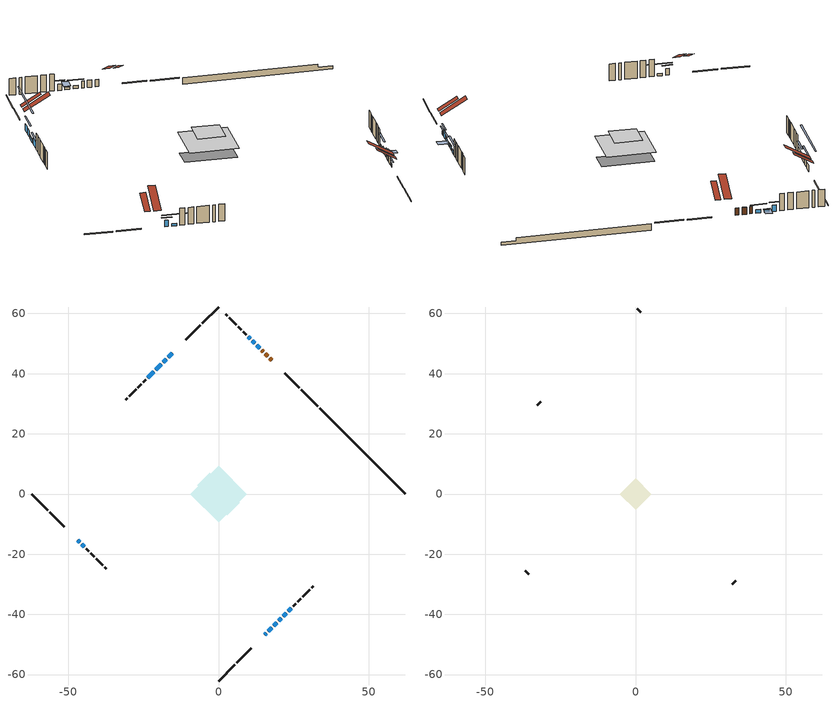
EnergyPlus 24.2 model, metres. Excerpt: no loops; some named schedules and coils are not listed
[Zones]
conditioned space
 floor adiabatic (AdiabaticFloorConstruction): -9.39,0 0,9.39 9.39,0 0,-9.39 z3.27
 floor foundation (Slab1 construction): -7.14,2.96 -2.96,7.14 7.14,-2.96 2.96,-7.14 z-1
 wall outside (RimJoist1 construction): 0,-62.13 5.46,-56.67 / -62.13,0 -56.67,-5.46 / 0,62.13 -5.46,56.67 / 32.91,29.21 27.45,34.67 z0.83:1.13
 wall outside (RimJoist2 construction): 6.12,-56.01 10.83,-51.3 / -56.01,-6.12 -51.3,-10.83 / -6.12,56.01 -10.83,51.3 / 26.8,35.33 22.09,40.04 z0.83:1.13
 wall outside (AdiabaticWallConstruction 1): 17.62,44.51 17,45.13 / 16.34,45.79 15.49,46.64 / 14.84,47.29 14.39,47.74 z0.83:2.86
 wall outside (AdiabaticWallConstruction): 13.74,48.39 12.77,49.36 / 15.29,-46.83 15.82,-46.31 / -18.98,43.15 -20.92,41.21 / 23.2,-38.93 24.17,-37.96 z0.83:1.8; -15.3,46.83 -16.7,45.43 / -46.83,-15.29 -46.13,-16 / -17.35,44.78 -18.32,43.81 / 10.56,51.57 9.82,52.31 / -21.58,40.55 -23.52,38.61 z0.83:2.66; 16.47,-45.66 17.66,-44.47 z0.83:3.02; 18.32,-43.81 19.29,-42.84 / 21.5,-40.63 22.54,-39.59 z0.83:1.95; 12.11,50.02 11.21,50.92 / 19.94,-42.19 20.84,-41.29 / -45.48,-16.65 -44.58,-17.55 z0.83:1.49
 wall outside (Wall1 construction): 24.82,-37.3 25.71,-36.42 / -43.92,-18.21 -43.03,-19.1 / -24.17,37.95 -25.06,37.07 / 9.16,52.97 8.27,53.86 z0.83:5.71
 wall outside (Wall2 construction): 26.37,-35.76 27.4,-34.73 / -42.37,-19.75 -41.35,-20.78 / -25.72,36.41 -26.75,35.38 / 7.61,54.51 6.59,55.54 z0.83:5.71
 wall outside (Wall3 construction): 28.05,-34.08 30.36,-31.77 / -40.69,-21.44 -38.39,-23.74 / -27.4,34.73 -29.71,32.42 / 5.93,56.2 3.63,58.5 z0.83:5.71
 wall outside (Wall4 construction): 31.01,-31.12 31.51,-30.62 / -37.73,-24.4 -37.24,-24.89 / -30.36,31.77 -30.86,31.27 / 2.97,59.16 2.48,59.65 z0.83:5.71
 wall foundation (FoundationWall1 construction): 33.57,28.56,-1 33.57,28.56,0.83 59.27,2.86,0.83 59.27,2.86,-0.11 62.13,0,-0.11 62.13,0,-1
 window (WindowConstruction): 13.74,48.39 12.77,49.36 z0.83:1.8
 window (WindowConstruction 7): -15.3,46.83 -16.7,45.43 z0.83:2.66
 window (WindowConstruction 8): 15.3,-46.83 15.82,-46.31 z0.83:1.8
 window (WindowConstruction 9): 16.47,-45.65 17.66,-44.47 z0.83:3.02
 window (WindowConstruction 10): 18.32,-43.81 19.29,-42.84 z0.83:1.95
 window (WindowConstruction 11): -46.83,-15.3 -46.13,-16 z0.83:2.66
 window (WindowConstruction 12): 12.11,50.02 11.21,50.92 z0.83:1.49
 window (WindowConstruction 13): 19.94,-42.19 20.84,-41.29 z0.83:1.49
 window (WindowConstruction 14): -45.48,-16.65 -44.58,-17.55 z0.83:1.49
 window (WindowConstruction 1): -17.35,44.78 -18.32,43.81 z0.83:2.66
 window (WindowConstruction 2): -18.98,43.15 -20.92,41.21 z0.83:1.8
 window (WindowConstruction 3): 21.5,-40.63 22.54,-39.59 z0.83:1.95
 window (WindowConstruction 4): 23.2,-38.93 24.17,-37.96 z0.83:1.8
 window (WindowConstruction 5): 10.55,51.57 9.82,52.31 z0.83:2.66
 window (WindowConstruction 6): -21.58,40.55 -23.52,38.61 z0.83:2.66
 door (Door): 17.62,44.51 17,45.13 z0.83:2.86
 door (Door 1): 16.34,45.79 15.49,46.63 z0.83:2.86
 door (Door 2): 14.84,47.29 14.39,47.73 z0.83:2.86
 ceiling adiabatic (AdiabaticFloorConstruction): 0,-9.39 9.39,0 0,9.39 -9.39,0 z3.27
 roof outside (Roof1 construction): 12.56,-49.57,5.71 8.85,-45.86,8.77 7.78,-46.94,8.77 11.49,-50.64,5.71; -49.57,-12.56,5.71 -45.86,-8.85,8.77 -46.94,-7.78,8.77 -50.64,-11.49,5.71; -12.56,49.57,5.71 -8.85,45.86,8.77 -7.78,46.94,8.77 -11.49,50.64,5.71; 20.36,41.77,5.71 16.65,38.07,8.77 17.72,36.99,8.77 21.43,40.7,5.71
attic - vented
 floor to conditioned space (Floor1 construction Reversed): -5.29,0 0,5.29 5.29,0 0,-5.29 z5.71
 wall outside (Wall5 construction): 32.16,-29.96 33.33,-28.8 / -36.58,-25.55 -35.42,-26.71 / -31.51,30.61 -32.68,29.45 / 1.82,60.31 0.66,61.47 z0.83:5.71
 roof outside (Roof2 construction): 14.64,-47.49,5.71 9.72,-42.57,9.76 8.3,-44,9.76 13.22,-48.91,5.71; -47.49,-14.64,5.71 -42.57,-9.72,9.76 -44,-8.3,9.76 -48.91,-13.22,5.71; -14.64,47.49,5.71 -9.72,42.57,9.76 -8.3,44,9.76 -13.22,48.91,5.71; 18.28,43.85,5.71 13.36,38.94,9.76 14.78,37.51,9.76 19.7,42.43,5.71
shading: 11.69,50.44 14.81,47.32 15.02,47.53 11.9,50.65 z3.32; -21.87,40.26 -10.12,52.01 -10.33,52.22 -22.08,40.47 z9.98; 16.46,-45.67 14.65,-47.48 14.86,-47.69 16.67,-45.88 z2.71; 18.42,-43.71 15.72,-46.41 15.93,-46.62 18.63,-43.92 z4.09; 20.15,-41.98 17.45,-44.67 17.67,-44.89 20.36,-42.19 z3.17; -45.49,-16.64 -47.48,-14.65 -47.69,-14.86 -45.7,-16.85 z3.57; 11,51.13 12.32,49.81 14.48,51.96 13.16,53.29 z1.79; 21.05,-41.08 19.73,-42.4 21.89,-44.55 23.21,-43.23 z1.79; -42.64,-19.49 -47.41,-14.72 -47.62,-14.93 -42.85,-19.7 z4.23; -20.05,42.08 -15.63,46.5 -15.84,46.71 -20.26,42.29 z5.1; -21.03,41.1 -18.87,43.25 -18.98,43.36 -21.13,41.21 z1.95; 22.65,-39.48 21.39,-40.74 21.5,-40.84 22.75,-39.59 z2.1; 25.89,-36.23 21.47,-40.66 21.68,-40.87 26.11,-36.45 z4.24; 9.17,52.96 11.2,50.93 11.41,51.14 9.38,53.17 z3.57; -24.27,37.86 -20.82,41.31 -21.03,41.52 -24.48,38.07 z3.73
[Building]
Building 1: Terrain=Suburbs
[Site:Location]
Mont Joli AP_QC: Latitude {deg}=48.61; Longitude {deg}=-68.21; Time Zone {hr}=-5; Elevation {m}=52; Keep Site Location Information=Yes
[Site:GroundTemperature:Shallow]
-0.843868, -3.04892, -3.2255, -2.1791, 2.02165, 6.20283, 9.82768, 12.1239, 12.319, 10.4514, 6.91898, 2.86606
[Site:WaterMainsTemperature]
Calculation Method=Schedule; Temperature Schedule=mains temperature schedule
[Material] Roughness=Rough; Thermal Absorptance=0.9
Name | Thickness {m} | Conductivity {W/m-K} | Density {kg/m3} | Specific Heat {J/kg-K} | Solar Absorptance | Visible Absorptance
asphalt or fiberglass shingles | 0.00635 | 0.162714 | 1121.4 | 1465.45 | 0.4 | 0.4
ceiling loosefill ins | 0.0846667 | 0.0480833 | 16.02 | 1046.75 | 0.7 | 0.7
ceiling stud and cavity | 0.1397 | 0.0804637 | 65.682 | 1177.47 | 0.7 | 0.7
concrete 4.0 in. | 0.1016 | 1.803125 | 2242.8 | 837.4 | 0.7 | 0.7
concrete 8.0 in. | 0.2032 | 1.803125 | 2242.8 | 837.4 | 0.7 | 0.7
door material | 0.04445 | 0.0451087 | 512.64 | 1214.23 | 0.7 | 0.7
door material 1 | 0.04445 | 0.188738 | 512.64 | 1214.23 | 0.7 | 0.7
exterior vertical ins | 0.0287355 | 0.029427 | 32.04 | 1214.23 | 0.7 | 0.7
floor covering | 0.0127 | 0.0433444 | 54.468 | 1339.84 | 0.6 | 0.6
floor rigid ins; wall rigid ins 1 | 0.512978 | 0.029427 | 32.04 | 1214.23 | 0.7 | 0.7
floor stud and cavity | 0.1397 | 1.75129 | 37.0049 | 1207.88 | 0.7 | 0.7
furniture material conditioned space 1 | 0.1524 | 0.115458 | 640.8 | 1214.23 | 0.6 | 0.6
gypsum board | 0.0127 | 0.160291 | 801 | 837.4 | 0.6 | 0.6
gypsum board 1 | 0.0127 | 0.160291 | 801 | 837.4 | 0.7 | 0.7
osb sheathing 0.5 in. | 0.0127 | 0.115458 | 512.64 | 1214.23 | 0.7 | 0.7
osb sheathing 0.75 in. | 0.01905 | 0.115458 | 512.64 | 1214.23 | 0.7 | 0.7
osb sheathing 2.0 in. | 0.0508 | 0.115458 | 512.64 | 1214.23 | 0.7 | 0.7
rim joist rigid ins; roof rigid ins; wall rigid ins | 0.051816 | 0.029427 | 32.04 | 1214.23 | 0.7 | 0.7
rim joist stud and cavity | 0.0508 | 0.0451784 | 125.044 | 1163.47 | 0.6 | 0.6
rim joist stud and cavity 1 | 0.0508 | 0.0346513 | 125.044 | 1163.47 | 0.6 | 0.6
roof stud and cavity | 0.2032 | 0.15859 | 78.34581 | 1123.46 | 0.7 | 0.7
wall stud and cavity | 0.1397 | 0.290624 | 139.0536 | 1170.24 | 0.7 | 0.7
wall stud and cavity 1 | 0.1397 | 0.376025 | 139.0536 | 1170.24 | 0.7 | 0.7
wall stud and cavity 2 | 0.1397 | 0.283359 | 139.0536 | 1170.24 | 0.7 | 0.7
wall stud and cavity 3 | 0.1397 | 0.308719 | 139.0536 | 1170.24 | 0.7 | 0.7
wall stud and cavity 4 | 0.0889 | 6.1454 | 50.32683 | 1063.81 | 0.6 | 0.6
wall stud and cavity 5 | 0.0889 | 0.380278 | 52.3479 | 1209.89 | 0.7 | 0.7
wall stud and cavity 6 | 0.0889 | 0.391764 | 83.0341 | 1211.67 | 0.7 | 0.7
wood siding | 0.0254 | 0.102417 | 544.68 | 1172.36 | 0.4 | 0.4
wood siding 1 | 0.00254 | 0.102417 | 544.68 | 1172.36 | 0.4 | 0.4
wood siding 2; wood siding 3; wood siding 4 | 0.0254 | 0.102417 | 544.68 | 1172.36 | 0.7 | 0.7
[WindowMaterial:SimpleGlazingSystem]
Name | U-Factor {W/m2-K} | Solar Heat Gain Coefficient
WindowMaterial | 2.94348 | 0.59
WindowMaterial 1 | 2.91111 | 0.64
WindowMaterial 2 | 2.93155 | 0.61
WindowMaterial 3 | 2.92814 | 0.61
WindowMaterial 4 | 2.89521 | 0.66
WindowMaterial 5 | 2.97868 | 0.54
WindowMaterial 6 | 2.89578 | 0.66
WindowMaterial 7 | 2.93382 | 0.6
WindowMaterial 8 | 2.97698 | 0.54
[Construction]
AdiabaticFloorConstruction: floor stud and cavity, floor rigid ins, osb sheathing 0.75 in., floor covering
AdiabaticWallConstruction: wood siding 3, wall rigid ins 1, wall stud and cavity 5, gypsum board
AdiabaticWallConstruction 1: wood siding 4, wall rigid ins 1, wall stud and cavity 5, gypsum board
Door; Door 1: door material
Door 2: door material 1
Floor1 construction Reversed: gypsum board, ceiling stud and cavity, ceiling loosefill ins
FoundationWall1 construction: concrete 8.0 in., gypsum board 1
furniture construction conditioned space 1: furniture material conditioned space 1
PartitionWallConstruction: gypsum board, wall stud and cavity 6, gypsum board
RimJoist1 construction: wood siding 2, osb sheathing 2.0 in., rim joist stud and cavity
RimJoist2 construction: wood siding 2, rim joist rigid ins, osb sheathing 2.0 in., rim joist stud and cavity 1
Roof1 construction: asphalt or fiberglass shingles, roof rigid ins, osb sheathing 0.75 in., roof stud and cavity, gypsum board
Roof2 construction: asphalt or fiberglass shingles
Slab1 construction: concrete 4.0 in.
Wall1 construction: wood siding, wall rigid ins, osb sheathing 0.5 in., wall stud and cavity, gypsum board
Wall2 construction: wood siding, wall rigid ins, osb sheathing 0.5 in., wall stud and cavity 1, gypsum board
Wall3 construction: wood siding, wall rigid ins, osb sheathing 0.5 in., wall stud and cavity 2, gypsum board
Wall4 construction: wood siding, wall rigid ins, osb sheathing 0.5 in., wall stud and cavity 3, gypsum board
Wall5 construction: wood siding 1, wall stud and cavity 4
WindowConstruction; WindowConstruction 2; WindowConstruction 4: WindowMaterial
WindowConstruction 1; WindowConstruction 6: WindowMaterial 1
WindowConstruction 10: WindowMaterial 7
WindowConstruction 11; WindowConstruction 3: WindowMaterial 2
WindowConstruction 12; WindowConstruction 13; WindowConstruction 14: WindowMaterial 8
WindowConstruction 5: WindowMaterial 3
WindowConstruction 7: WindowMaterial 4
WindowConstruction 8: WindowMaterial 5
WindowConstruction 9: WindowMaterial 6
[Zone] Multiplier=1; Part of Total Floor Area=Yes
Name | Volume {m3}
attic - vented | 35.1548
conditioned space | 642.7
[Space]
Name | Zone | Volume {m3}
attic - vented 1 | attic - vented | 35.1548
conditioned space 1 | conditioned space | 642.7
[ZoneInfiltration:EffectiveLeakageArea]
infil attic - vented 1: Zone or Space=attic - vented 1; Schedule=Always On Discrete; Effective Air Leakage Area {cm2}=1946.44; Stack Coefficient=0.000621144; Wind Coefficient=1.6839e-05
[ZoneMixing]
whole house fan mix: Zone or Space=attic - vented; Schedule=Always On Continuous; Design Flow Rate Calculation Method=Flow/Zone; Design Flow Rate {m3/s}=0; Source Zone or Space=conditioned space
[SurfaceProperty:ExposedFoundationPerimeter]
Slab1: Exposed Perimeter Calculation Method=TotalExposedPerimeter; Total Exposed Perimeter {m}=40.387
[InternalMass] Zone or ZoneList=conditioned space; Space or SpaceList=conditioned space 1
Name | Construction | Surface Area {m2}
furniture mass conditioned space 1 | furniture construction conditioned space 1 | 104.28
partition wall mass | PartitionWallConstruction | 260.7
[Lights]
interior lighting: Zone or ZoneList or Space or SpaceList=conditioned space 1; Schedule=interior lighting schedule; Design Level Calculation Method=LightingLevel; Lighting Level {W}=343.2; Return Air Fraction=0; Fraction Radiant=0.6; Fraction Visible=0.2; Fraction Replaceable=1
[People]
occupants: Zone or ZoneList or Space or SpaceList=conditioned space 1; Number of People Schedule=occupants schedule; Number of People Calculation Method=People; Number of People=3; Fraction Radiant=0.314171; Sensible Heat Fraction=0.56303; Activity Level Schedule=occupants activity schedule; Carbon Dioxide Generation Rate {m3/s-W}=0; Enable ASHRAE 55 Comfort Warnings=No; Mean Radiant Temperature Calculation Type=EnclosureAveraged
[ElectricEquipment] Zone or ZoneList or Space or SpaceList=conditioned space 1; Design Level Calculation Method=EquipmentLevel
Name | Schedule | Design Level {W} | Fraction Latent | Fraction Radiant | Fraction Lost
clothes dryer | clothes dryer schedule | 140.772 | 0.015 | 0.081 | 0.85
clothes washer | clothes washer schedule | 32.1985 | 0.03 | 0.162 | 0.7
cooking range | cooking range schedule | 215.147 | 0.08 | 0.432 | 0.2
dishwasher | dishwasher schedule | 66.8632 | 0.3 | 0.18 | 0.4
fridge | fridge schedule | 72.9452 | 0 | 0.6 | 0
mech vent bath fan 0 | mech vent bath fan 0 schedule | 50.2 | 0 | 0 | 1
mech vent house fan | mech vent house fan schedule | 0.95 | 0 | 0 | 1
mech vent house fan cfis | mech vent house fan cfis schedule | 0 | 0 | 0 | 0
mech vent range fan 0 | mech vent range fan 0 schedule | 57 | 0 | 0 | 1
misc plug loads | misc plug loads schedule | 494.7 | 0.045 | 0.513 | 0.1
whole house fan | Always On Discrete | 0 | 0 | 0 | 1
[OtherEquipment] Zone or ZoneList or Space or SpaceList=conditioned space 1; Design Level Calculation Method=EquipmentLevel
Name | Fuel Type | Schedule | Design Level {W} | Fraction Latent | Fraction Radiant | Fraction Lost
clothes dryer 1 | Electricity | clothes dryer schedule | 0 | 0.015 | 0.081 | 0.85
cooking range 1 | Electricity | cooking range schedule | 0 | 0.08 | 0.432 | 0.2
general water use latent | None | general water use schedule | 62.594 | 1 | 0 | 0
general water use sensible | None | general water use schedule | -61.6891 | 0 | 0.6 | 0
mech vent house fan latent load | None | Always On Discrete | 0 | 1 | 0 | 0
mech vent house fan sensible load | None | Always On Discrete | 0 | 0 | 0 | 0
water heater energy adjustment1 | Electricity | Always On Discrete | 0.01 | 0 | 0 | 1
[ZoneInfiltration:DesignFlowRate] Zone or ZoneList or Space or SpaceList=conditioned space 1; Schedule=Always On Discrete; Design Flow Rate Calculation Method=Flow/Zone; Design Flow Rate {m3/s}=0
infil flow; natural vent flow; whole house fan flow
[ZoneControl:Thermostat]
conditioned space Thermostat: Zone or ZoneList=conditioned space; Control Type Schedule=conditioned space Thermostat Schedule; Control 1=conditioned space temperature setpoint; Temperature Difference Between Cutout And Setpoint {deltaC}=0
[ThermostatSetpoint:DualSetpoint]
conditioned space temperature setpoint: Heating Setpoint Temperature Schedule=heating setpoint; Cooling Setpoint Temperature Schedule=cooling setpoint
[AirLoopHVAC:UnitarySystem]
unit heater unitary system: Control Type=Load; Controlling Zone or Thermostat Location=conditioned space; Dehumidification Control Type=None; Availability Schedule=Always On Discrete; Supply Fan=unit heater supply fan; Fan Placement=BlowThrough; Supply Air Fan Operating Mode Schedule=unit heater auto fan schedule; Heating Coil=unit heater htg coil; DX Heating Coil Sizing Ratio=1; Use DOAS DX Cooling Coil=No; Minimum Supply Air Temperature {C}=2; Latent Load Control=SensibleOnlyLoadControl; Cooling Supply Air Flow Rate Method=None; Heating Supply Air Flow Rate Method=SupplyAirFlowRate; Heating Supply Air Flow Rate {m3/s}=0.00141584; No Load Supply Air Flow Rate Method=SupplyAirFlowRate; No Load Supply Air Flow Rate {m3/s}=0; No Load Supply Air Flow Rate Control Set To Low Speed=Yes; Maximum Supply Air Temperature {C}=48.8889; Maximum Outdoor Dry-Bulb Temperature for Supplemental Heater Operation {C}=21; Ancillary On-Cycle Electric Power {W}=0; Ancillary Off-Cycle Electric Power {W}=0
[Zone equipment]
conditioned space: electric baseboard, unit heater unitary system
[Foundation:Kiva]
Foundation Kiva 1: Initial Indoor Air Temperature {C}=18; Wall Height Above Grade {m}=0.830001; Wall Depth Below Slab {m}=0.2032; Custom Block Material Name 1=exterior vertical ins; Custom Block Depth 1 {m}=1.82999; Custom Block X Position 1 {m}=0.2159; Custom Block Z Position 1 {m}=0
[Foundation:Kiva:Settings]
Soil Conductivity {W/m-K}=0.849921; Soil Density {kg/m3}=1842.3; Soil Specific Heat {J/kg-K}=418.7; Ground Solar Absorptivity=0.9; Ground Thermal Absorptivity=0.9; Ground Surface Roughness {m}=0.03; Far-Field Width {m}=40; Deep-Ground Boundary Condition=ZeroFlux; Deep-Ground Depth {m}=40; Minimum Cell Dimension {m}=0.2; Maximum Cell Growth Coefficient=3; Simulation Timestep=Timestep
[Exterior:Lights]
exterior lighting: Schedule=exterior lighting schedule; Design Level {W}=75.6
[EnergyManagementSystem:Sensor] Output:Variable or Output:Meter Index Key=conditioned space
Name | Output:Variable or Output:Meter
conditioned_space_clg_unmet_s | Zone Cooling Setpoint Not Met Time
conditioned_space_htg_unmet_s | Zone Heating Setpoint Not Met Time
fridge_tin_s; tin_s; tin_s_1 | Zone Mean Air Temperature
tout_s | Zone Outdoor Air Drybulb Temperature
win_s | Zone Air Humidity Ratio
[Schedule:Constant]
Name | Hourly Value
Always On Continuous; mech vent house fan schedule; mech vent house fan cfis schedule; Always On Discrete | 1
occupants activity schedule | 117.228
fridge schedule; unit heater auto fan schedule | 0
[Schedule:Week:Daily]
interior lighting schedule Week Rule - Jan1-Jan27: interior lighting schedule day, interior lighting schedule day, interior lighting schedule day, interior lighting schedule day, interior lighting schedule day, interior lighting schedule day, interior lighting schedule day, interior lighting schedule default day, interior lighting schedule default day, interior lighting schedule default day, interior lighting schedule default day, interior lighting schedule default day
interior lighting schedule Week Rule - Jan28-Feb3: interior lighting schedule day, interior lighting schedule day, interior lighting schedule day, interior lighting schedule day, interior lighting schedule day 1, interior lighting schedule day 1, interior lighting schedule day 1, interior lighting schedule default day, interior lighting schedule default day, interior lighting schedule default day, interior lighting schedule default day, interior lighting schedule default day
interior lighting schedule Week Rule - Feb4-Feb24: interior lighting schedule day 1, interior lighting schedule day 1, interior lighting schedule day 1, interior lighting schedule day 1, interior lighting schedule day 1, interior lighting schedule day 1, interior lighting schedule day 1, interior lighting schedule default day, interior lighting schedule default day, interior lighting schedule default day, interior lighting schedule default day, interior lighting schedule default day
interior lighting schedule Week Rule - Feb25-Mar3: interior lighting schedule day 1, interior lighting schedule day 1, interior lighting schedule day 1, interior lighting schedule day 1, interior lighting schedule day 2, interior lighting schedule day 2, interior lighting schedule day 2, interior lighting schedule default day, interior lighting schedule default day, interior lighting schedule default day, interior lighting schedule default day, interior lighting schedule default day
interior lighting schedule Week Rule - Mar4-Mar31: interior lighting schedule day 2, interior lighting schedule day 2, interior lighting schedule day 2, interior lighting schedule day 2, interior lighting schedule day 2, interior lighting schedule day 2, interior lighting schedule day 2, interior lighting schedule default day, interior lighting schedule default day, interior lighting schedule default day, interior lighting schedule default day, interior lighting schedule default day
interior lighting schedule Week Rule - Apr1-Apr28: interior lighting schedule day 3, interior lighting schedule day 3, interior lighting schedule day 3, interior lighting schedule day 3, interior lighting schedule day 3, interior lighting schedule day 3, interior lighting schedule day 3, interior lighting schedule default day, interior lighting schedule default day, interior lighting schedule default day, interior lighting schedule default day, interior lighting schedule default day
interior lighting schedule Week Rule - Apr29-May5: interior lighting schedule day 3, interior lighting schedule day 3, interior lighting schedule day 4, interior lighting schedule day 4, interior lighting schedule day 4, interior lighting schedule day 4, interior lighting schedule day 4, interior lighting schedule default day, interior lighting schedule default day, interior lighting schedule default day, interior lighting schedule default day, interior lighting schedule default day
interior lighting schedule Week Rule - May6-May26: interior lighting schedule day 4, interior lighting schedule day 4, interior lighting schedule day 4, interior lighting schedule day 4, interior lighting schedule day 4, interior lighting schedule day 4, interior lighting schedule day 4, interior lighting schedule default day, interior lighting schedule default day, interior lighting schedule default day, interior lighting schedule default day, interior lighting schedule default day
interior lighting schedule Week Rule - May27-Jun2: interior lighting schedule day 4, interior lighting schedule day 4, interior lighting schedule day 4, interior lighting schedule day 4, interior lighting schedule day 4, interior lighting schedule day 5, interior lighting schedule day 5, interior lighting schedule default day, interior lighting schedule default day, interior lighting schedule default day, interior lighting schedule default day, interior lighting schedule default day
interior lighting schedule Week Rule - Jun3-Jun30: interior lighting schedule day 5, interior lighting schedule day 5, interior lighting schedule day 5, interior lighting schedule day 5, interior lighting schedule day 5, interior lighting schedule day 5, interior lighting schedule day 5, interior lighting schedule default day, interior lighting schedule default day, interior lighting schedule default day, interior lighting schedule default day, interior lighting schedule default day
interior lighting schedule Week Rule - Jul1-Jul28: interior lighting schedule day 6, interior lighting schedule day 6, interior lighting schedule day 6, interior lighting schedule day 6, interior lighting schedule day 6, interior lighting schedule day 6, interior lighting schedule day 6, interior lighting schedule default day, interior lighting schedule default day, interior lighting schedule default day, interior lighting schedule default day, interior lighting schedule default day
interior lighting schedule Week Rule - Jul29-Aug4: interior lighting schedule day 6, interior lighting schedule day 6, interior lighting schedule day 6, interior lighting schedule day 7, interior lighting schedule day 7, interior lighting schedule day 7, interior lighting schedule day 7, interior lighting schedule default day, interior lighting schedule default day, interior lighting schedule default day, interior lighting schedule default day, interior lighting schedule default day
interior lighting schedule Week Rule - Aug5-Aug25: interior lighting schedule day 7, interior lighting schedule day 7, interior lighting schedule day 7, interior lighting schedule day 7, interior lighting schedule day 7, interior lighting schedule day 7, interior lighting schedule day 7, interior lighting schedule default day, interior lighting schedule default day, interior lighting schedule default day, interior lighting schedule default day, interior lighting schedule default day
interior lighting schedule Week Rule - Aug26-Sep1: interior lighting schedule day 7, interior lighting schedule day 7, interior lighting schedule day 7, interior lighting schedule day 7, interior lighting schedule day 7, interior lighting schedule day 7, interior lighting schedule day 8, interior lighting schedule default day, interior lighting schedule default day, interior lighting schedule default day, interior lighting schedule default day, interior lighting schedule default day
interior lighting schedule Week Rule - Sep2-Sep29: interior lighting schedule day 8, interior lighting schedule day 8, interior lighting schedule day 8, interior lighting schedule day 8, interior lighting schedule day 8, interior lighting schedule day 8, interior lighting schedule day 8, interior lighting schedule default day, interior lighting schedule default day, interior lighting schedule default day, interior lighting schedule default day, interior lighting schedule default day
interior lighting schedule Week Rule - Sep30-Oct6: interior lighting schedule day 8, interior lighting schedule day 9, interior lighting schedule day 9, interior lighting schedule day 9, interior lighting schedule day 9, interior lighting schedule day 9, interior lighting schedule day 9, interior lighting schedule default day, interior lighting schedule default day, interior lighting schedule default day, interior lighting schedule default day, interior lighting schedule default day
interior lighting schedule Week Rule - Oct7-Oct27: interior lighting schedule day 9, interior lighting schedule day 9, interior lighting schedule day 9, interior lighting schedule day 9, interior lighting schedule day 9, interior lighting schedule day 9, interior lighting schedule day 9, interior lighting schedule default day, interior lighting schedule default day, interior lighting schedule default day, interior lighting schedule default day, interior lighting schedule default day
interior lighting schedule Week Rule - Oct28-Nov3: interior lighting schedule day 9, interior lighting schedule day 9, interior lighting schedule day 9, interior lighting schedule day 9, interior lighting schedule day 10, interior lighting schedule day 10, interior lighting schedule day 10, interior lighting schedule default day, interior lighting schedule default day, interior lighting schedule default day, interior lighting schedule default day, interior lighting schedule default day
interior lighting schedule Week Rule - Nov4-Nov24: interior lighting schedule day 10, interior lighting schedule day 10, interior lighting schedule day 10, interior lighting schedule day 10, interior lighting schedule day 10, interior lighting schedule day 10, interior lighting schedule day 10, interior lighting schedule default day, interior lighting schedule default day, interior lighting schedule default day, interior lighting schedule default day, interior lighting schedule default day
interior lighting schedule Week Rule - Nov25-Dec1: interior lighting schedule day 10, interior lighting schedule day 10, interior lighting schedule day 10, interior lighting schedule day 10, interior lighting schedule day 10, interior lighting schedule day 10, interior lighting schedule day 11, interior lighting schedule default day, interior lighting schedule default day, interior lighting schedule default day, interior lighting schedule default day, interior lighting schedule default day
interior lighting schedule Week Rule - Dec2-Dec31: interior lighting schedule day 11, interior lighting schedule day 11, interior lighting schedule day 11, interior lighting schedule day 11, interior lighting schedule day 11, interior lighting schedule day 11, interior lighting schedule day 11, interior lighting schedule default day, interior lighting schedule default day, interior lighting schedule default day, interior lighting schedule default day, interior lighting schedule default day
occupants schedule Week Rule - Jan1-Dec31: occupants schedule day, occupants schedule day, occupants schedule day, occupants schedule day, occupants schedule day, occupants schedule day, occupants schedule day, occupants schedule default day, occupants schedule default day, occupants schedule default day, occupants schedule default day, occupants schedule default day
clothes dryer schedule Week Rule - Jan1-Dec31: clothes dryer schedule day, clothes dryer schedule day, clothes dryer schedule day, clothes dryer schedule day, clothes dryer schedule day, clothes dryer schedule day, clothes dryer schedule day, clothes dryer schedule default day, clothes dryer schedule default day, clothes dryer schedule default day, clothes dryer schedule default day, clothes dryer schedule default day
clothes washer schedule Week Rule - Jan1-Dec31: clothes washer schedule day, clothes washer schedule day, clothes washer schedule day, clothes washer schedule day, clothes washer schedule day, clothes washer schedule day, clothes washer schedule day, clothes washer schedule default day, clothes washer schedule default day, clothes washer schedule default day, clothes washer schedule default day, clothes washer schedule default day
cooking range schedule Week Rule - Jan1-Dec31: cooking range schedule day, cooking range schedule day, cooking range schedule day, cooking range schedule day, cooking range schedule day, cooking range schedule day, cooking range schedule day, cooking range schedule default day, cooking range schedule default day, cooking range schedule default day, cooking range schedule default day, cooking range schedule default day
dishwasher schedule Week Rule - Jan1-Dec31: dishwasher schedule day, dishwasher schedule day, dishwasher schedule day, dishwasher schedule day, dishwasher schedule day, dishwasher schedule day, dishwasher schedule day, dishwasher schedule default day, dishwasher schedule default day, dishwasher schedule default day, dishwasher schedule default day, dishwasher schedule default day
mech vent bath fan 0 schedule Week Rule - Jan1-Dec31: mech vent bath fan 0 schedule day, mech vent bath fan 0 schedule day, mech vent bath fan 0 schedule day, mech vent bath fan 0 schedule day, mech vent bath fan 0 schedule day, mech vent bath fan 0 schedule day, mech vent bath fan 0 schedule day, mech vent bath fan 0 schedule default day, mech vent bath fan 0 schedule default day, mech vent bath fan 0 schedule default day, mech vent bath fan 0 schedule default day, mech vent bath fan 0 schedule default day
mech vent range fan 0 schedule Week Rule - Jan1-Dec31: mech vent range fan 0 schedule day, mech vent range fan 0 schedule day, mech vent range fan 0 schedule day, mech vent range fan 0 schedule day, mech vent range fan 0 schedule day, mech vent range fan 0 schedule day, mech vent range fan 0 schedule day, mech vent range fan 0 schedule default day, mech vent range fan 0 schedule default day, mech vent range fan 0 schedule default day, mech vent range fan 0 schedule default day, mech vent range fan 0 schedule default day
misc plug loads schedule Week Rule - Jan1-Dec31: misc plug loads schedule day, misc plug loads schedule day, misc plug loads schedule day, misc plug loads schedule day, misc plug loads schedule day, misc plug loads schedule day, misc plug loads schedule day, misc plug loads schedule default day, misc plug loads schedule default day, misc plug loads schedule default day, misc plug loads schedule default day, misc plug loads schedule default day
general water use schedule Week Rule - Jan1-Dec31: general water use schedule day, general water use schedule day, general water use schedule day, general water use schedule day, general water use schedule day, general water use schedule day, general water use schedule day, general water use schedule default day, general water use schedule default day, general water use schedule default day, general water use schedule default day, general water use schedule default day
exterior lighting schedule Week Rule - Jan1-Jan27: exterior lighting schedule day, exterior lighting schedule day, exterior lighting schedule day, exterior lighting schedule day, exterior lighting schedule day, exterior lighting schedule day, exterior lighting schedule day, exterior lighting schedule default day, exterior lighting schedule default day, exterior lighting schedule default day, exterior lighting schedule default day, exterior lighting schedule default day
exterior lighting schedule Week Rule - Jan28-Feb3: exterior lighting schedule day, exterior lighting schedule day, exterior lighting schedule day, exterior lighting schedule day, exterior lighting schedule day 1, exterior lighting schedule day 1, exterior lighting schedule day 1, exterior lighting schedule default day, exterior lighting schedule default day, exterior lighting schedule default day, exterior lighting schedule default day, exterior lighting schedule default day
exterior lighting schedule Week Rule - Feb4-Feb24: exterior lighting schedule day 1, exterior lighting schedule day 1, exterior lighting schedule day 1, exterior lighting schedule day 1, exterior lighting schedule day 1, exterior lighting schedule day 1, exterior lighting schedule day 1, exterior lighting schedule default day, exterior lighting schedule default day, exterior lighting schedule default day, exterior lighting schedule default day, exterior lighting schedule default day
exterior lighting schedule Week Rule - Feb25-Mar3: exterior lighting schedule day 1, exterior lighting schedule day 1, exterior lighting schedule day 1, exterior lighting schedule day 1, exterior lighting schedule day 2, exterior lighting schedule day 2, exterior lighting schedule day 2, exterior lighting schedule default day, exterior lighting schedule default day, exterior lighting schedule default day, exterior lighting schedule default day, exterior lighting schedule default day
[Schedule:Year]
interior lighting schedule: interior lighting schedule Week Rule - Jan1-Jan27, 1, 1, 1, 27, interior lighting schedule Week Rule - Jan28-Feb3, 1, 28, 2, 3, interior lighting schedule Week Rule - Feb4-Feb24, 2, 4, 2, 24, interior lighting schedule Week Rule - Feb25-Mar3, 2, 25, 3, 3, interior lighting schedule Week Rule - Mar4-Mar31, 3, 4, 3, 31, interior lighting schedule Week Rule - Apr1-Apr28, 4, 1, 4, 28, interior lighting schedule Week Rule - Apr29-May5, 4, 29, 5, 5, interior lighting schedule Week Rule - May6-May26, 5, 6, 5, 26, interior lighting schedule Week Rule - May27-Jun2, 5, 27, 6, 2, interior lighting schedule Week Rule - Jun3-Jun30, 6, 3, 6, 30, interior lighting schedule Week Rule - Jul1-Jul28, 7, 1, 7, 28, interior lighting schedule Week Rule - Jul29-Aug4, 7, 29, 8, 4, interior lighting schedule Week Rule - Aug5-Aug25, 8, 5, 8, 25, interior lighting schedule Week Rule - Aug26-Sep1, 8, 26, 9, 1, interior lighting schedule Week Rule - Sep2-Sep29, 9, 2, 9, 29, interior lighting schedule Week Rule - Sep30-Oct6, 9, 30, 10, 6, interior lighting schedule Week Rule - Oct7-Oct27, 10, 7, 10, 27, interior lighting schedule Week Rule - Oct28-Nov3, 10, 28, 11, 3, interior lighting schedule Week Rule - Nov4-Nov24, 11, 4, 11, 24, interior lighting schedule Week Rule - Nov25-Dec1, 11, 25, 12, 1, interior lighting schedule Week Rule - Dec2-Dec31, 12, 2, 12, 31
occupants schedule: occupants schedule Week Rule - Jan1-Dec31, 1, 1, 12, 31
clothes dryer schedule: clothes dryer schedule Week Rule - Jan1-Dec31, 1, 1, 12, 31
clothes washer schedule: clothes washer schedule Week Rule - Jan1-Dec31, 1, 1, 12, 31
cooking range schedule: cooking range schedule Week Rule - Jan1-Dec31, 1, 1, 12, 31
dishwasher schedule: dishwasher schedule Week Rule - Jan1-Dec31, 1, 1, 12, 31
mech vent bath fan 0 schedule: mech vent bath fan 0 schedule Week Rule - Jan1-Dec31, 1, 1, 12, 31
mech vent range fan 0 schedule: mech vent range fan 0 schedule Week Rule - Jan1-Dec31, 1, 1, 12, 31
misc plug loads schedule: misc plug loads schedule Week Rule - Jan1-Dec31, 1, 1, 12, 31
general water use schedule: general water use schedule Week Rule - Jan1-Dec31, 1, 1, 12, 31
exterior lighting schedule: exterior lighting schedule Week Rule - Jan1-Jan27, 1, 1, 1, 27, exterior lighting schedule Week Rule - Jan28-Feb3, 1, 28, 2, 3, exterior lighting schedule Week Rule - Feb4-Feb24, 2, 4, 2, 24, exterior lighting schedule Week Rule - Feb25-Mar3, 2, 25, 3, 3, exterior lighting schedule Week Rule - Mar4-Mar31, 3, 4, 3, 31, exterior lighting schedule Week Rule - Apr1-Apr28, 4, 1, 4, 28, exterior lighting schedule Week Rule - Apr29-May5, 4, 29, 5, 5, exterior lighting schedule Week Rule - May6-May26, 5, 6, 5, 26, exterior lighting schedule Week Rule - May27-Jun2, 5, 27, 6, 2, exterior lighting schedule Week Rule - Jun3-Jun30, 6, 3, 6, 30, exterior lighting schedule Week Rule - Jul1-Jul28, 7, 1, 7, 28, exterior lighting schedule Week Rule - Jul29-Aug4, 7, 29, 8, 4, exterior lighting schedule Week Rule - Aug5-Aug25, 8, 5, 8, 25, exterior lighting schedule Week Rule - Aug26-Sep1, 8, 26, 9, 1, exterior lighting schedule Week Rule - Sep2-Sep29, 9, 2, 9, 29, exterior lighting schedule Week Rule - Sep30-Oct6, 9, 30, 10, 6, exterior lighting schedule Week Rule - Oct7-Oct27, 10, 7, 10, 27, exterior lighting schedule Week Rule - Oct28-Nov3, 10, 28, 11, 3, exterior lighting schedule Week Rule - Nov4-Nov24, 11, 4, 11, 24, exterior lighting schedule Week Rule - Nov25-Dec1, 11, 25, 12, 1, exterior lighting schedule Week Rule - Dec2-Dec31, 12, 2, 12, 31
[Schedule:Compact]
conditioned space Thermostat Schedule: Through: 12/31, For: AllDays, Until: 24:00, 4
mains temperature schedule: Through: 01/01, For: AllDays, Until: 24:00, 4.55833, Through: 01/02, For: AllDays, Until: 24:00, 4.48833, Through: 01/03, For: AllDays, Until: 24:00, 4.41944, Through: 01/04, For: AllDays, Until: 24:00, 4.35111, Through: 01/05, For: AllDays, Until: 24:00, 4.28389, Through: 01/06, For: AllDays, Until: 24:00, 4.21778, Through: 01/07, For: AllDays, Until: 24:00, 4.15278, Through: 01/08, For: AllDays, Until: 24:00, 4.08889, Through: 01/09, For: AllDays, Until: 24:00, 4.02611, Through: 01/10, For: AllDays, Until: 24:00, 3.96444, Through: 01/11, For: AllDays, Until: 24:00, 3.90333, Through: 01/12, For: AllDays, Until: 24:00, 3.84389, Through: 01/13, For: AllDays, Until: 24:00, 3.78556, Through: 01/14, For: AllDays, Until: 24:00, 3.72833, Through: 01/15, For: AllDays, Until: 24:00, 3.67222, Through: 01/16, For: AllDays, Until: 24:00, 3.61722, Through: 01/17, For: AllDays, Until: 24:00, 3.56333, Through: 01/18, For: AllDays, Until: 24:00, 3.51111, Through: 01/19, For: AllDays, Until: 24:00, 3.46, Through: 01/20, For: AllDays, Until: 24:00, 3.41, Through: 01/21, For: AllDays, Until: 24:00, 3.36111, Through: 01/22, For: AllDays, Until: 24:00, 3.31389, Through: 01/23, For: AllDays, Until: 24:00, 3.26778, Through: 01/24, For: AllDays, Until: 24:00, 3.22278, Through: 01/25, For: AllDays, Until: 24:00, 3.17944, Through: 01/26, For: AllDays, Until: 24:00, 3.13722, Through: 01/27, For: AllDays, Until: 24:00, 3.09667, Through: 01/28, For: AllDays, Until: 24:00, 3.05722, Through: 01/29, For: AllDays, Until: 24:00, 3.01944, Through: 01/30, For: AllDays, Until: 24:00, 2.98278, Through: 01/31, For: AllDays, Until: 24:00, 2.94778, Through: 02/01, For: AllDays, Until: 24:00, 2.91389, Through: 02/02, For: AllDays, Until: 24:00, 2.88167, Through: 02/03, For: AllDays, Until: 24:00, 2.85056, Through: 02/04, For: AllDays, Until: 24:00, 2.82111, Through: 02/05, For: AllDays, Until: 24:00, 2.79278, Through: 02/06, For: AllDays, Until: 24:00, 2.76667, Through: 02/07, For: AllDays, Until: 24:00, 2.74111, Through: 02/08, For: AllDays, Until: 24:00, 2.71778, Through: 02/09, For: AllDays, Until: 24:00, 2.69556, Through: 02/10, For: AllDays, Until: 24:00, 2.675, Through: 02/11, For: AllDays, Until: 24:00, 2.65556, Through: 02/12, For: AllDays, Until: 24:00, 2.63833, Through: 02/13, For: AllDays, Until: 24:00, 2.62222, Through: 02/14, For: AllDays, Until: 24:00, 2.60722, Through: 02/15, For: AllDays, Until: 24:00, 2.59389, Through: 02/16, For: AllDays, Until: 24:00, 2.58278, Through: 02/17, For: AllDays, Until: 24:00, 2.57222, Through: 02/18, For: AllDays, Until: 24:00, 2.56389, Through: 02/19, For: AllDays, Until: 24:00, 2.55667, Through: 02/20, For: AllDays, Until: 24:00, 2.55111, Through: 02/21, For: AllDays, Until: 24:00, 2.54722, Through: 02/22, For: AllDays, Until: 24:00, 2.545, Through: 02/23, For: AllDays, Until: 24:00, 2.54389, Through: 02/24, For: AllDays, Until: 24:00, 2.54444, Through: 02/25, For: AllDays, Until: 24:00, 2.54667, Through: 02/26, For: AllDays, Until: 24:00, 2.55056, Through: 02/27, For: AllDays, Until: 24:00, 2.55556, Through: 02/28, For: AllDays, Until: 24:00, 2.56222, Through: 03/01, For: AllDays, Until: 24:00, 2.57056, Through: 03/02, For: AllDays, Until: 24:00, 2.58, Through: 03/03, For: AllDays, Until: 24:00, 2.59167, Through: 03/04, For: AllDays, Until: 24:00, 2.60444, Through: 03/05, For: AllDays, Until: 24:00, 2.61889, Through: 03/06, For: AllDays, Until: 24:00, 2.63444, Through: 03/07, For: AllDays, Until: 24:00, 2.65167, Through: 03/08, For: AllDays, Until: 24:00, 2.67056, Through: 03/09, For: AllDays, Until: 24:00, 2.69111, Through: 03/10, For: AllDays, Until: 24:00, 2.71278, Through: 03/11, For: AllDays, Until: 24:00, 2.73611, Through: 03/12, For: AllDays, Until: 24:00, 2.76111, Through: 03/13, For: AllDays, Until: 24:00, 2.78722, Through: 03/14, For: AllDays, Until: 24:00, 2.815, Through: 03/15, For: AllDays, Until: 24:00, 2.84389, Through: 03/16, For: AllDays, Until: 24:00, 2.87444, Through: 03/17, For: AllDays, Until: 24:00, 2.90667, Through: 03/18, For: AllDays, Until: 24:00, 2.94, Through: 03/19, For: AllDays, Until: 24:00, 2.975, Through: 03/20, For: AllDays, Until: 24:00, 3.01111, Through: 03/21, For: AllDays, Until: 24:00, 3.04889, Through: 03/22, For: AllDays, Until: 24:00, 3.08833, Through: 03/23, For: AllDays, Until: 24:00, 3.12833, Through: 03/24, For: AllDays, Until: 24:00, 3.17056, Through: 03/25, For: AllDays, Until: 24:00, 3.21333, Through: 03/26, For: AllDays, Until: 24:00, 3.25778, Through: 03/27, For: AllDays, Until: 24:00, 3.30389, Through: 03/28, For: AllDays, Until: 24:00, 3.35111, Through: 03/29, For: AllDays, Until: 24:00, 3.39944, Through: 03/30, For: AllDays, Until: 24:00, 3.44889, Through: 03/31, For: AllDays, Until: 24:00, 3.5, Through: 04/01, For: AllDays, Until: 24:00, 3.55222, Through: 04/02, For: AllDays, Until: 24:00, 3.60556, Through: 04/03, For: AllDays, Until: 24:00, 3.66, Through: 04/04, For: AllDays, Until: 24:00, 3.71611, Through: 04/05, For: AllDays, Until: 24:00, 3.77278, Through: 04/06, For: AllDays, Until: 24:00, 3.83111, Through: 04/07, For: AllDays, Until: 24:00, 3.89056, Through: 04/08, For: AllDays, Until: 24:00, 3.95111, Through: 04/09, For: AllDays, Until: 24:00, 4.01278, Through: 04/10, For: AllDays, Until: 24:00, 4.075, Through: 04/11, For: AllDays, Until: 24:00, 4.13889, Through: 04/12, For: AllDays, Until: 24:00, 4.20389, Through: 04/13, For: AllDays, Until: 24:00, 4.27, Through: 04/14, For: AllDays, Until: 24:00, 4.33667, Through: 04/15, For: AllDays, Until: 24:00, 4.40444, Through: 04/16, For: AllDays, Until: 24:00, 4.47333, Through: 04/17, For: AllDays, Until: 24:00, 4.54333, Through: 04/18, For: AllDays, Until: 24:00, 4.61389, Through: 04/19, For: AllDays, Until: 24:00, 4.68556, Through: 04/20, For: AllDays, Until: 24:00, 4.75833, Through: 04/21, For: AllDays, Until: 24:00, 4.83167, Through: 04/22, For: AllDays, Until: 24:00, 4.90611, Through: 04/23, For: AllDays, Until: 24:00, 4.98111, Through: 04/24, For: AllDays, Until: 24:00, 5.05722, Through: 04/25, For: AllDays, Until: 24:00, 5.13389, Through: 04/26, For: AllDays, Until: 24:00, 5.21167, Through: 04/27, For: AllDays, Until: 24:00, 5.29, Through: 04/28, For: AllDays, Until: 24:00, 5.36889, Through: 04/29, For: AllDays, Until: 24:00, 5.44833, Through: 04/30, For: AllDays, Until: 24:00, 5.52889, Through: 05/01, For: AllDays, Until: 24:00, 5.61, Through: 05/02, For: AllDays, Until: 24:00, 5.69111, Through: 05/03, For: AllDays, Until: 24:00, 5.77333, Through: 05/04, For: AllDays, Until: 24:00, 5.85667, Through: 05/05, For: AllDays, Until: 24:00, 5.94, Through: 05/06, For: AllDays, Until: 24:00, 6.02389, Through: 05/07, For: AllDays, Until: 24:00, 6.10778, Through: 05/08, For: AllDays, Until: 24:00, 6.19278, Through: 05/09, For: AllDays, Until: 24:00, 6.27833, Through: 05/10, For: AllDays, Until: 24:00, 6.36389, Through: 05/11, For: AllDays, Until: 24:00, 6.45, Through: 05/12, For: AllDays, Until: 24:00, 6.53667, Through: 05/13, For: AllDays, Until: 24:00, 6.62333, Through: 05/14, For: AllDays, Until: 24:00, 6.71056, Through: 05/15, For: AllDays, Until: 24:00, 6.79778, Through: 05/16, For: AllDays, Until: 24:00, 6.88556, Through: 05/17, For: AllDays, Until: 24:00, 6.97389, Through: 05/18, For: AllDays, Until: 24:00, 7.06222, Through: 05/19, For: AllDays, Until: 24:00, 7.15056, Through: 05/20, For: AllDays, Until: 24:00, 7.23889, Through: 05/21, For: AllDays, Until: 24:00, 7.32778, Through: 05/22, For: AllDays, Until: 24:00, 7.41667, Through: 05/23, For: AllDays, Until: 24:00, 7.50556, Through: 05/24, For: AllDays, Until: 24:00, 7.59444, Through: 05/25, For: AllDays, Until: 24:00, 7.68333, Through: 05/26, For: AllDays, Until: 24:00, 7.77278, Through: 05/27, For: AllDays, Until: 24:00, 7.86167, Through: 05/28, For: AllDays, Until: 24:00, 7.95056, Through: 05/29, For: AllDays, Until: 24:00, 8.03944, Through: 05/30, For: AllDays, Until: 24:00, 8.12833, Through: 05/31, For: AllDays, Until: 24:00, 8.21722, Through: 06/01, For: AllDays, Until: 24:00, 8.30556, Through: 06/02, For: AllDays, Until: 24:00, 8.39389, Through: 06/03, For: AllDays, Until: 24:00, 8.48222, Through: 06/04, For: AllDays, Until: 24:00, 8.57, Through: 06/05, For: AllDays, Until: 24:00, 8.65778, Through: 06/06, For: AllDays, Until: 24:00, 8.745, Through: 06/07, For: AllDays, Until: 24:00, 8.83222, Through: 06/08, For: AllDays, Until: 24:00, 8.91889, Through: 06/09, For: AllDays, Until: 24:00, 9.00556, Through: 06/10, For: AllDays, Until: 24:00, 9.09167, Through: 06/11, For: AllDays, Until: 24:00, 9.17722, Through: 06/12, For: AllDays, Until: 24:00, 9.26222, Through: 06/13, For: AllDays, Until: 24:00, 9.34722, Through: 06/14, For: AllDays, Until: 24:00, 9.43111, Through: 06/15, For: AllDays, Until: 24:00, 9.515, Through: 06/16, For: AllDays, Until: 24:00, 9.59833, Through: 06/17, For: AllDays, Until: 24:00, 9.68111, Through: 06/18, For: AllDays, Until: 24:00, 9.76333, Through: 06/19, For: AllDays, Until: 24:00, 9.84444, Through: 06/20, For: AllDays, Until: 24:00, 9.92556, Through: 06/21, For: AllDays, Until: 24:00, 10.0056, Through: 06/22, For: AllDays, Until: 24:00, 10.085, Through: 06/23, For: AllDays, Until: 24:00, 10.1639, Through: 06/24, For: AllDays, Until: 24:00, 10.2422, Through: 06/25, For: AllDays, Until: 24:00, 10.3194, Through: 06/26, For: AllDays, Until: 24:00, 10.3961, Through: 06/27, For: AllDays, Until: 24:00, 10.4717, Through: 06/28, For: AllDays, Until: 24:00, 10.5467, Through: 06/29, For: AllDays, Until: 24:00, 10.6206, Through: 06/30, For: AllDays, Until: 24:00, 10.6939, Through: 07/01, For: AllDays, Until: 24:00, 10.7667, Through: 07/02, For: AllDays, Until: 24:00, 10.8378, Through: 07/03, For: AllDays, Until: 24:00, 10.9083, Through: 07/04, For: AllDays, Until: 24:00, 10.9783, Through: 07/05, For: AllDays, Until: 24:00, 11.0467, Through: 07/06, For: AllDays, Until: 24:00, 11.1144, Through: 07/07, For: AllDays, Until: 24:00, 11.1811, Through: 07/08, For: AllDays, Until: 24:00, 11.2467, Through: 07/09, For: AllDays, Until: 24:00, 11.3111, Through: 07/10, For: AllDays, Until: 24:00, 11.375, Through: 07/11, For: AllDays, Until: 24:00, 11.4372, Through: 07/12, For: AllDays, Until: 24:00, 11.4989, Through: 07/13, For: AllDays, Until: 24:00, 11.5589, Through: 07/14, For: AllDays, Until: 24:00, 11.6178, Through: 07/15, For: AllDays, Until: 24:00, 11.6761, Through: 07/16, For: AllDays, Until: 24:00, 11.7328, Through: 07/17, For: AllDays, Until: 24:00, 11.7883, Through: 07/18, For: AllDays, Until: 24:00, 11.8428, Through: 07/19, For: AllDays, Until: 24:00, 11.8956, Through: 07/20, For: AllDays, Until: 24:00, 11.9478, Through: 07/21, For: AllDays, Until: 24:00, 11.9983, Through: 07/22, For: AllDays, Until: 24:00, 12.0478, Through: 07/23, For: AllDays, Until: 24:00, 12.0956, Through: 07/24, For: AllDays, Until: 24:00, 12.1428, Through: 07/25, For: AllDays, Until: 24:00, 12.1883, Through: 07/26, For: AllDays, Until: 24:00, 12.2322, Through: 07/27, For: AllDays, Until: 24:00, 12.275, Through: 07/28, For: AllDays, Until: 24:00, 12.3167, Through: 07/29, For: AllDays, Until: 24:00, 12.3567, Through: 07/30, For: AllDays, Until: 24:00, 12.3956, Through: 07/31, For: AllDays, Until: 24:00, 12.4328, Through: 08/01, For: AllDays, Until: 24:00, 12.4689, Through: 08/02, For: AllDays, Until: 24:00, 12.5033, Through: 08/03, For: AllDays, Until: 24:00, 12.5367, Through: 08/04, For: AllDays, Until: 24:00, 12.5683, Through: 08/05, For: AllDays, Until: 24:00, 12.5983, Through: 08/06, For: AllDays, Until: 24:00, 12.6272, Through: 08/07, For: AllDays, Until: 24:00, 12.6544, Through: 08/08, For: AllDays, Until: 24:00, 12.6806, Through: 08/09, For: AllDays, Until: 24:00, 12.705, Through: 08/10, For: AllDays, Until: 24:00, 12.7278, Through: 08/11, For: AllDays, Until: 24:00, 12.7494, Through: 08/12, For: AllDays, Until: 24:00, 12.7694, Through: 08/13, For: AllDays, Until: 24:00, 12.7878, Through: 08/14, For: AllDays, Until: 24:00, 12.805, Through: 08/15, For: AllDays, Until: 24:00, 12.8206, Through: 08/16, For: AllDays, Until: 24:00, 12.8344, Through: 08/17, For: AllDays, Until: 24:00, 12.8467, Through: 08/18, For: AllDays, Until: 24:00, 12.8578, Through: 08/19, For: AllDays, Until: 24:00, 12.8672, Through: 08/20, For: AllDays, Until: 24:00, 12.875, Through: 08/21, For: AllDays, Until: 24:00, 12.8817, Through: 08/22, For: AllDays, Until: 24:00, 12.8867, Through: 08/23, For: AllDays, Until: 24:00, 12.89, Through: 08/24, For: AllDays, Until: 24:00, 12.8917, Through: 08/25, For: AllDays, Until: 24:00, 12.8917, Through: 08/26, For: AllDays, Until: 24:00, 12.8906, Through: 08/27, For: AllDays, Until: 24:00, 12.8878, Through: 08/28, For: AllDays, Until: 24:00, 12.8833, Through: 08/29, For: AllDays, Until: 24:00, 12.8772, Through: 08/30, For: AllDays, Until: 24:00, 12.87, Through: 08/31, For: AllDays, Until: 24:00, 12.8611, Through: 09/01, For: AllDays, Until: 24:00, 12.8506, Through: 09/02, For: AllDays, Until: 24:00, 12.8389, Through: 09/03, For: AllDays, Until: 24:00, 12.825, Through: 09/04, For: AllDays, Until: 24:00, 12.81, Through: 09/05, For: AllDays, Until: 24:00, 12.7939, Through: 09/06, For: AllDays, Until: 24:00, 12.7756, Through: 09/07, For: AllDays, Until: 24:00, 12.7561, Through: 09/08, For: AllDays, Until: 24:00, 12.735, Through: 09/09, For: AllDays, Until: 24:00, 12.7128, Through: 09/10, For: AllDays, Until: 24:00, 12.6889, Through: 09/11, For: AllDays, Until: 24:00, 12.6633, Through: 09/12, For: AllDays, Until: 24:00, 12.6367, Through: 09/13, For: AllDays, Until: 24:00, 12.6078, Through: 09/14, For: AllDays, Until: 24:00, 12.5783, Through: 09/15, For: AllDays, Until: 24:00, 12.5472, Through: 09/16, For: AllDays, Until: 24:00, 12.5144, Through: 09/17, For: AllDays, Until: 24:00, 12.48, Through: 09/18, For: AllDays, Until: 24:00, 12.4444, Through: 09/19, For: AllDays, Until: 24:00, 12.4078, Through: 09/20, For: AllDays, Until: 24:00, 12.3694, Through: 09/21, For: AllDays, Until: 24:00, 12.33, Through: 09/22, For: AllDays, Until: 24:00, 12.2889, Through: 09/23, For: AllDays, Until: 24:00, 12.2467, Through: 09/24, For: AllDays, Until: 24:00, 12.2028, Through: 09/25, For: AllDays, Until: 24:00, 12.1578, Through: 09/26, For: AllDays, Until: 24:00, 12.1111, Through: 09/27, For: AllDays, Until: 24:00, 12.0633, Through: 09/28, For: AllDays, Until: 24:00, 12.0144, Through: 09/29, For: AllDays, Until: 24:00, 11.9644, Through: 09/30, For: AllDays, Until: 24:00, 11.9128, Through: 10/01, For: AllDays, Until: 24:00, 11.86, Through: 10/02, For: AllDays, Until: 24:00, 11.8061, Through: 10/03, For: AllDays, Until: 24:00, 11.7511, Through: 10/04, For: AllDays, Until: 24:00, 11.6944, Through: 10/05, For: AllDays, Until: 24:00, 11.6372, Through: 10/06, For: AllDays, Until: 24:00, 11.5783, Through: 10/07, For: AllDays, Until: 24:00, 11.5183, Through: 10/08, For: AllDays, Until: 24:00, 11.4578, Through: 10/09, For: AllDays, Until: 24:00, 11.3956, Through: 10/10, For: AllDays, Until: 24:00, 11.3322, Through: 10/11, For: AllDays, Until: 24:00, 11.2678, Through: 10/12, For: AllDays, Until: 24:00, 11.2028, Through: 10/13, For: AllDays, Until: 24:00, 11.1367, Through: 10/14, For: AllDays, Until: 24:00, 11.0689, Through: 10/15, For: AllDays, Until: 24:00, 11.0006, Through: 10/16, For: AllDays, Until: 24:00, 10.9317, Through: 10/17, For: AllDays, Until: 24:00, 10.8611, Through: 10/18, For: AllDays, Until: 24:00, 10.79, Through: 10/19, For: AllDays, Until: 24:00, 10.7178, Through: 10/20, For: AllDays, Until: 24:00, 10.645, Through: 10/21, For: AllDays, Until: 24:00, 10.5711, Through: 10/22, For: AllDays, Until: 24:00, 10.4961, Through: 10/23, For: AllDays, Until: 24:00, 10.4211, Through: 10/24, For: AllDays, Until: 24:00, 10.3444, Through: 10/25, For: AllDays, Until: 24:00, 10.2672, Through: 10/26, For: AllDays, Until: 24:00, 10.1894, Through: 10/27, For: AllDays, Until: 24:00, 10.1111, Through: 10/28, For: AllDays, Until: 24:00, 10.0317, Through: 10/29, For: AllDays, Until: 24:00, 9.95167, Through: 10/30, For: AllDays, Until: 24:00, 9.87111, Through: 10/31, For: AllDays, Until: 24:00, 9.79, Through: 11/01, For: AllDays, Until: 24:00, 9.70778, Through: 11/02, For: AllDays, Until: 24:00, 9.62556, Through: 11/03, For: AllDays, Until: 24:00, 9.54222, Through: 11/04, For: AllDays, Until: 24:00, 9.45889, Through: 11/05, For: AllDays, Until: 24:00, 9.37444, Through: 11/06, For: AllDays, Until: 24:00, 9.29, Through: 11/07, For: AllDays, Until: 24:00, 9.205, Through: 11/08, For: AllDays, Until: 24:00, 9.11944, Through: 11/09, For: AllDays, Until: 24:00, 9.03389, Through: 11/10, For: AllDays, Until: 24:00, 8.94722, Through: 11/11, For: AllDays, Until: 24:00, 8.86056, Through: 11/12, For: AllDays, Until: 24:00, 8.77389, Through: 11/13, For: AllDays, Until: 24:00, 8.68611, Through: 11/14, For: AllDays, Until: 24:00, 8.59889, Through: 11/15, For: AllDays, Until: 24:00, 8.51111, Through: 11/16, For: AllDays, Until: 24:00, 8.42278, Through: 11/17, For: AllDays, Until: 24:00, 8.33444, Through: 11/18, For: AllDays, Until: 24:00, 8.24611, Through: 11/19, For: AllDays, Until: 24:00, 8.15722, Through: 11/20, For: AllDays, Until: 24:00, 8.06833, Through: 11/21, For: AllDays, Until: 24:00, 7.97944, Through: 11/22, For: AllDays, Until: 24:00, 7.89056, Through: 11/23, For: AllDays, Until: 24:00, 7.80167, Through: 11/24, For: AllDays, Until: 24:00, 7.71278, Through: 11/25, For: AllDays, Until: 24:00, 7.62389, Through: 11/26, For: AllDays, Until: 24:00, 7.53444, Through: 11/27, For: AllDays, Until: 24:00, 7.44556, Through: 11/28, For: AllDays, Until: 24:00, 7.35667, Through: 11/29, For: AllDays, Until: 24:00, 7.26778, Through: 11/30, For: AllDays, Until: 24:00, 7.17944, Through: 12/01, For: AllDays, Until: 24:00, 7.09111, Through: 12/02, For: AllDays, Until: 24:00, 7.00278, Through: 12/03, For: AllDays, Until: 24:00, 6.91444, Through: 12/04, For: AllDays, Until: 24:00, 6.82667, Through: 12/05, For: AllDays, Until: 24:00, 6.73889, Through: 12/06, For: AllDays, Until: 24:00, 6.65167, Through: 12/07, For: AllDays, Until: 24:00, 6.565, Through: 12/08, For: AllDays, Until: 24:00, 6.47833, Through: 12/09, For: AllDays, Until: 24:00, 6.39222, Through: 12/10, For: AllDays, Until: 24:00, 6.30611, Through: 12/11, For: AllDays, Until: 24:00, 6.22056, Through: 12/12, For: AllDays, Until: 24:00, 6.13556, Through: 12/13, For: AllDays, Until: 24:00, 6.05111, Through: 12/14, For: AllDays, Until: 24:00, 5.96722, Through: 12/15, For: AllDays, Until: 24:00, 5.88389, Through: 12/16, For: AllDays, Until: 24:00, 5.80056, Through: 12/17, For: AllDays, Until: 24:00, 5.71833, Through: 12/18, For: AllDays, Until: 24:00, 5.63667, Through: 12/19, For: AllDays, Until: 24:00, 5.555, Through: 12/20, For: AllDays, Until: 24:00, 5.47444, Through: 12/21, For: AllDays, Until: 24:00, 5.395, Through: 12/22, For: AllDays, Until: 24:00, 5.31556, Through: 12/23, For: AllDays, Until: 24:00, 5.23722, Through: 12/24, For: AllDays, Until: 24:00, 5.15944, Through: 12/25, For: AllDays, Until: 24:00, 5.08222, Through: 12/26, For: AllDays, Until: 24:00, 5.00611, Through: 12/27, For: AllDays, Until: 24:00, 4.93056, Through: 12/28, For: AllDays, Until: 24:00, 4.85611, Through: 12/29, For: AllDays, Until: 24:00, 4.78222, Through: 12/30, For: AllDays, Until: 24:00, 4.70944, Through: 12/31, For: AllDays, Until: 24:00, 4.63722
